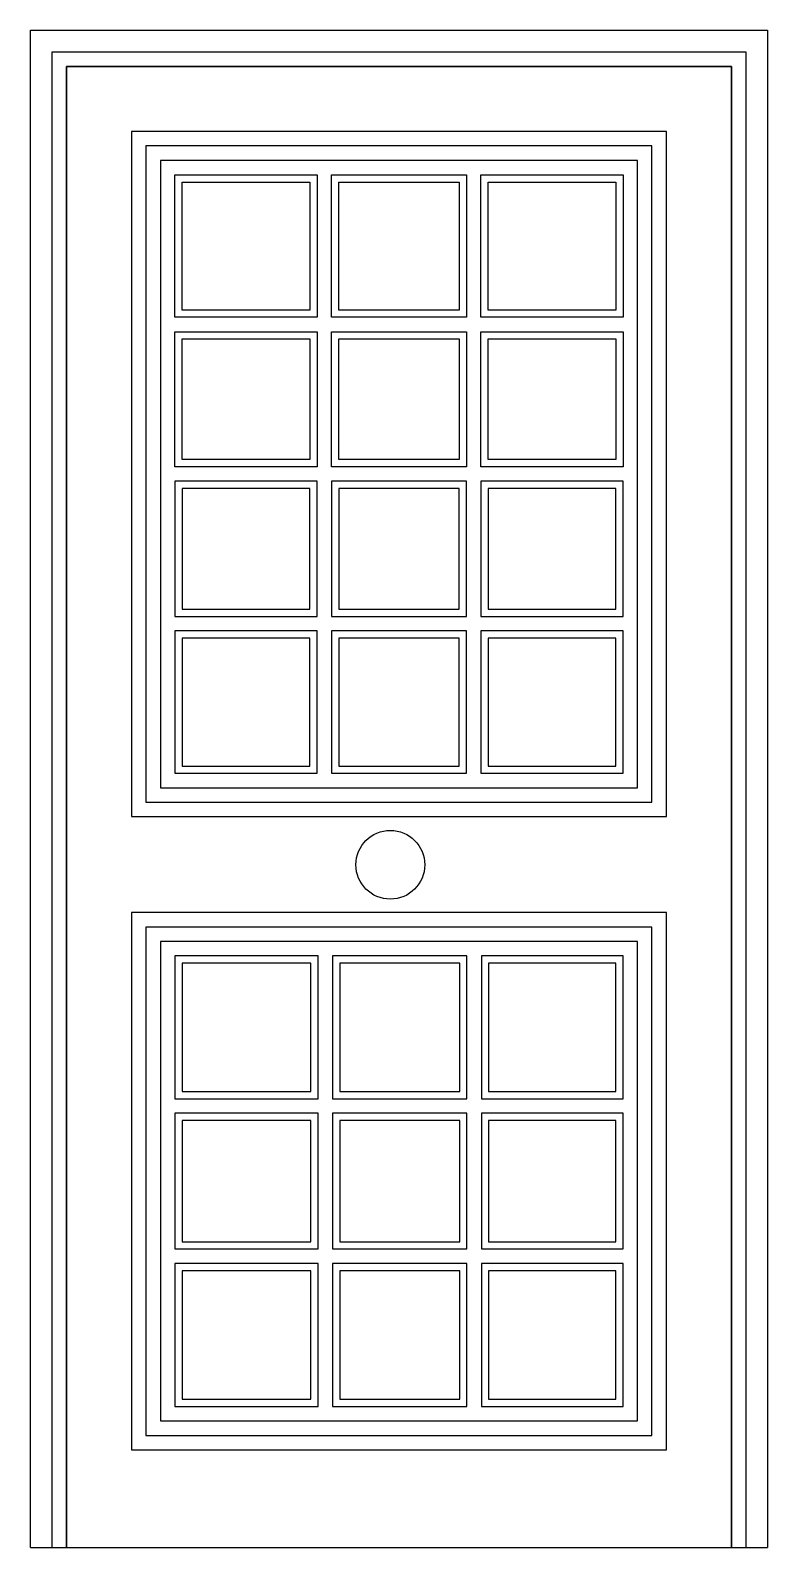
# Model space of a CAD drawing. Header units: millimetres. Extents: x -4 to 1016, y 1 to 2101.
import ezdxf

# ---------------------------------------------------------------- set-up
doc = ezdxf.new("R2010")
doc.units = ezdxf.units.MM
doc.layers.add('ceco.net 282', color=7, linetype='Continuous')

msp = doc.modelspace()

# ---------------------------------------------------------------- linework, layer by layer
at = {"layer": 'ceco.net 282'}
msp.add_line((-3.9, 0.7), (1016.1, 0.7), dxfattribs=at)
at = {"layer": 'ceco.net 282', "linetype": 'ByBlock'}
msp.add_line((46.1, 0.7), (966.1, 0.7), dxfattribs=at)
for points in [[(-3.9, 0.7), (-3.9, 2100.7), (1016.1, 2100.7), (1016.1, 0.7)], [(26.1, 0.7), (26.1, 2070.7), (986.1, 2070.7), (986.1, 0.7)], [(46.1, 0.7), (46.1, 2050.7), (966.1, 2050.7), (966.1, 0.7)]]:
    msp.add_lwpolyline(points, dxfattribs=at)
for points in [[(136.1, 1012.4), (876.1, 1012.4), (876.1, 1960.7), (136.1, 1960.7)], [(156.1, 1032.4), (856.1, 1032.4), (856.1, 1940.7), (156.1, 1940.7)], [(176.1, 1052.4), (836.1, 1052.4), (836.1, 1920.7), (176.1, 1920.7)], [(136.1, 136), (876.1, 136), (876.1, 879.6), (136.1, 879.6)], [(156.1, 156), (856.1, 156), (856.1, 859.6), (156.1, 859.6)], [(176.1, 176), (836.1, 176), (836.1, 839.6), (176.1, 839.6)]]:
    msp.add_lwpolyline(points, close=True, dxfattribs=at)
at = {"layer": 'ceco.net 282'}
for points in [[(196.1, 1900.7), (392.8, 1900.7), (392.8, 1703.6), (196.1, 1703.6)], [(206.1, 1890.7), (382.8, 1890.7), (382.8, 1713.6), (206.1, 1713.6)], [(412.8, 1900.7), (599.5, 1900.7), (599.5, 1703.6), (412.8, 1703.6)], [(422.8, 1890.7), (589.5, 1890.7), (589.5, 1713.6), (422.8, 1713.6)], [(619.5, 1900.7), (816.1, 1900.7), (816.1, 1703.6), (619.5, 1703.6)], [(629.5, 1890.7), (806.1, 1890.7), (806.1, 1713.6), (629.5, 1713.6)], [(196.1, 1683.6), (392.8, 1683.6), (392.8, 1496.5), (196.1, 1496.5)], [(412.8, 1683.6), (599.5, 1683.6), (599.5, 1496.5), (412.8, 1496.5)], [(619.5, 1683.6), (816.1, 1683.6), (816.1, 1496.5), (619.5, 1496.5)], [(206.1, 1673.6), (382.8, 1673.6), (382.8, 1506.5), (206.1, 1506.5)], [(422.8, 1673.6), (589.5, 1673.6), (589.5, 1506.5), (422.8, 1506.5)], [(629.5, 1673.6), (806.1, 1673.6), (806.1, 1506.5), (629.5, 1506.5)], [(196.1, 1289.4), (392.8, 1289.4), (392.8, 1476.5), (196.1, 1476.5)], [(412.8, 1289.4), (599.5, 1289.4), (599.5, 1476.5), (412.8, 1476.5)], [(619.5, 1289.4), (816.1, 1289.4), (816.1, 1476.5), (619.5, 1476.5)], [(206.1, 1299.4), (382.8, 1299.4), (382.8, 1466.5), (206.1, 1466.5)], [(422.8, 1299.4), (589.5, 1299.4), (589.5, 1466.5), (422.8, 1466.5)], [(629.5, 1299.4), (806.1, 1299.4), (806.1, 1466.5), (629.5, 1466.5)], [(196.1, 1072.4), (392.8, 1072.4), (392.8, 1269.4), (196.1, 1269.4)], [(412.8, 1072.4), (599.5, 1072.4), (599.5, 1269.4), (412.8, 1269.4)], [(619.5, 1072.4), (816.1, 1072.4), (816.1, 1269.4), (619.5, 1269.4)], [(206.1, 1082.4), (382.8, 1082.4), (382.8, 1259.4), (206.1, 1259.4)], [(422.8, 1082.4), (589.5, 1082.4), (589.5, 1259.4), (422.8, 1259.4)], [(629.5, 1082.4), (806.1, 1082.4), (806.1, 1259.4), (629.5, 1259.4)], [(394.1, 819.6), (196.1, 819.6), (196.1, 621.8), (394.1, 621.8)], [(600.1, 819.6), (414.1, 819.6), (414.1, 621.8), (600.1, 621.8)], [(816.1, 819.6), (620.1, 819.6), (620.1, 621.8), (816.1, 621.8)], [(384.1, 809.6), (206.1, 809.6), (206.1, 631.8), (384.1, 631.8)], [(590.1, 809.6), (424.1, 809.6), (424.1, 631.8), (590.1, 631.8)], [(806.1, 809.6), (630.1, 809.6), (630.1, 631.8), (806.1, 631.8)], [(394.1, 601.8), (196.1, 601.8), (196.1, 414), (394.1, 414)], [(384.1, 591.8), (206.1, 591.8), (206.1, 424), (384.1, 424)], [(600.1, 601.8), (414.1, 601.8), (414.1, 414), (600.1, 414)], [(590.1, 591.8), (424.1, 591.8), (424.1, 424), (590.1, 424)], [(816.1, 601.8), (620.1, 601.8), (620.1, 414), (816.1, 414)], [(806.1, 591.8), (630.1, 591.8), (630.1, 424), (806.1, 424)], [(394.1, 394), (196.1, 394), (196.1, 196), (394.1, 196)], [(384.1, 384), (206.1, 384), (206.1, 206), (384.1, 206)], [(600.1, 394), (414.1, 394), (414.1, 196), (600.1, 196)], [(590.1, 384), (424.1, 384), (424.1, 206), (590.1, 206)], [(816.1, 394), (620.1, 394), (620.1, 196), (816.1, 196)], [(806.1, 384), (630.1, 384), (630.1, 206), (806.1, 206)]]:
    msp.add_lwpolyline(points, close=True, dxfattribs=at)
at = {"layer": 'ceco.net 282', "linetype": 'ByBlock'}
msp.add_circle((494.1, 945.8), 47.6, dxfattribs=at)
msp.add_3dface([(46.1, 0.7, 1), (966.1, 0.7, 1), (966.1, 2050.7, 1), (46.1, 2050.7, 1)], dxfattribs=at)

doc.saveas('drawing.dxf')
